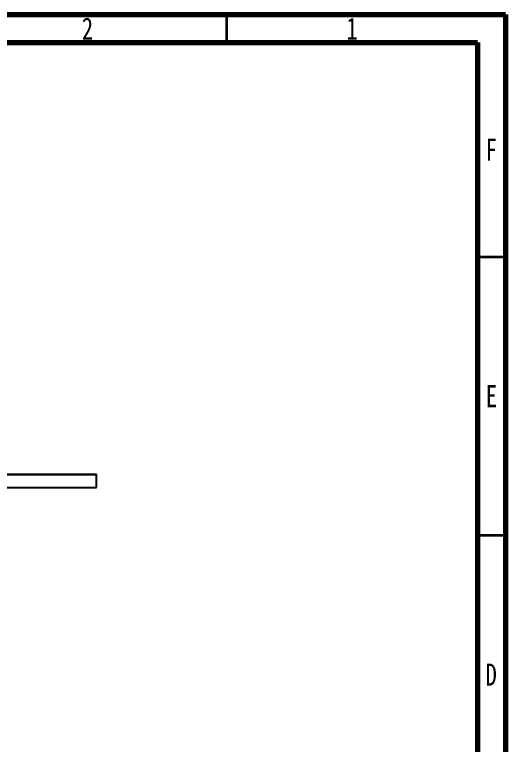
# Model space of a CAD drawing. Header units: millimetres. Extents: x 15 to 415, y 5 to 292.
# Drawn here: x 326.9 to 415, y 161 to 292 of the extents above; entities that cross this region are included whole.
import ezdxf

# ---------------------------------------------------------------- set-up
doc = ezdxf.new("R2010")
doc.units = ezdxf.units.MM
doc.styles.add('SLDTEXTSTYLE0', font='TXT', dxfattribs={"width": 0.75})

msp = doc.modelspace()

# ---------------------------------------------------------------- linework, layer by layer
at = {"color": 7, "linetype": 'Continuous', "lineweight": 70}
for p, q in [((15, 292), (415, 292)), ((415, 292), (415, 5)), ((20, 287), (410, 287)), ((410, 287), (410, 10))]:
    msp.add_line(p, q, dxfattribs=at)
at = {"color": 7, "linetype": 'Continuous', "lineweight": 35}
for p, q in [((365, 287), (365, 292)), ((410, 248.5), (415, 248.5)), ((410, 198.5), (415, 198.5))]:
    msp.add_line(p, q, dxfattribs=at)
at = {"color": 7, "linetype": 'Continuous', "lineweight": 25}
for p, q in [((341.57, 209.4), (316.57, 209.4)), ((341.57, 209.33), (316.57, 209.33)), ((341.57, 209.4), (341.57, 209.33)), ((341.57, 207.08), (341.57, 209.33)), ((318.58, 207.08), (341.57, 207.08))]:
    msp.add_line(p, q, dxfattribs=at)

# ---------------------------------------------------------------- texts
at = {"color": 7, "linetype": 'Continuous', "lineweight": 0, "char_height": 3.97, "attachment_point": 2, "style": 'SLDTEXTSTYLE0'}
for s, insert in [('2', (339.96, 291.47)), ('1', (387.46, 291.47)), ('F', (412.46, 269.72)), ('E', (412.51, 225.47)), ('D', (412.45, 175.47))]:
    msp.add_mtext(s, dxfattribs=dict(at, insert=insert))

doc.saveas('drawing.dxf')
